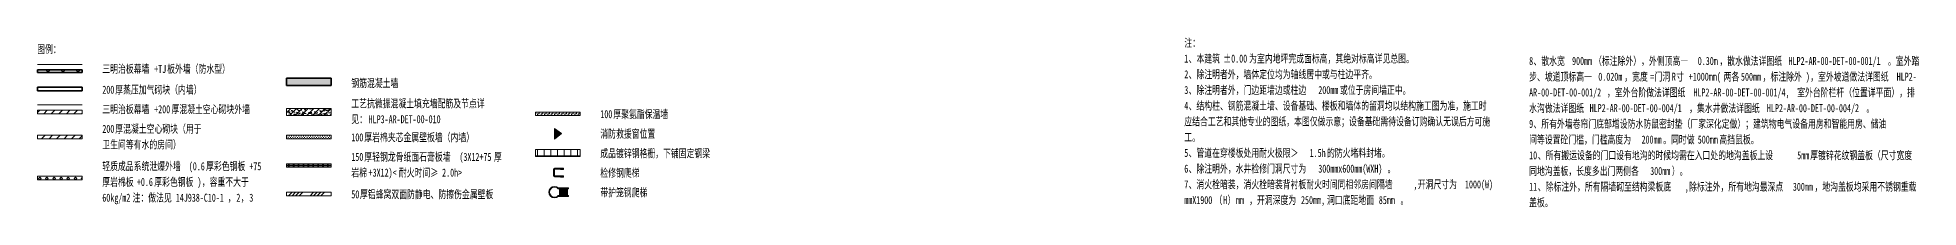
# Model space of a CAD drawing. Header units: millimetres. Extents: x -172041 to 399210, y -31706 to 192400.
# Drawn here: x -172041 to -66297, y 13605 to 23138 of the extents above; entities that cross this region are included whole.
import ezdxf

# ---------------------------------------------------------------- set-up
doc = ezdxf.new("R2010")
doc.units = ezdxf.units.MM
for name, color, linetype, lineweight in [('A-DETL', 8, 'Continuous', 18), ('A-DETL-GENF', 8, 'Continuous', 18), ('G-ANNO-TEXT', 8, 'Continuous', 9)]:
    doc.layers.add(name, color=color, linetype=linetype, lineweight=lineweight)
doc.styles.add('仿宋_1', font='', dxfattribs={"width": 0.7, "height": 450})
doc.styles.get('仿宋_1').set_extended_font_data('FangSong')
pattern_1 = [(45, (-144309.9, 2e-10), (-212.132, 212.132), [])]

msp = doc.modelspace()

# ---------------------------------------------------------------- hatches: boundary and pattern name
at = {"layer": 'A-DETL-GENF', "lineweight": 15}
h = msp.add_hatch(dxfattribs=at)
h.set_pattern_fill('FP_2', color=256, style=0, pattern_type=2)
h.set_pattern_definition([(45, (-144309.9, 2e-10), (-424.264, 424.264), []), (135, (-144309.9, 2e-10), (-424.264, -424.264), [])])
h.paths.add_polyline_path([(-169540.5, 21182.2), (-169540.5, 21332.2), (-172040.5, 21332.2), (-172040.5, 21182.2)], flags=0)
at = {"layer": 'A-DETL-GENF'}
for points in [[(-155540.5, 20457.2), (-155540.5, 20857.2), (-158040.5, 20857.2), (-158040.5, 20457.2)], [(-142980.5, 17437.3), (-142580.5, 17757.2), (-142980.5, 18037.3)], [(-143002.3, 14138.1), (-142938.6, 14139.7), (-142876.4, 14153.9), (-142816.4, 14181.5), (-142766.6, 14217.2), (-142198.3, 14217.2), (-142198.3, 14267.2), (-142772.6, 14267.2), (-142816.4, 14228.8), (-142867.1, 14200.2), (-142922.7, 14182.8), (-142980.6, 14177.2), (-143041.8, 14184.9), (-143093.7, 14202.1), (-143144, 14231.5), (-143187.1, 14270.7), (-143221.2, 14317.9), (-143244.7, 14371.1), (-143256.8, 14428.1), (-143256.2, 14489.1), (-143244.7, 14543.3), (-143221.2, 14596.5), (-143187.1, 14643.8), (-143144, 14682.9), (-143093.7, 14712.3), (-143038.5, 14730.7), (-142980.6, 14737.2), (-142922.7, 14731.6), (-142867.1, 14714.2), (-142816.4, 14685.6), (-142772.6, 14647.2), (-142198.3, 14647.2), (-142198.3, 14697.2), (-142766.6, 14697.2), (-142818.4, 14734.4), (-142876.4, 14760.6), (-142938.6, 14774.7), (-143002.3, 14776.3), (-143065, 14765.2), (-143124.3, 14742), (-143177.8, 14707.4), (-143223.4, 14662.9), (-143259.3, 14610.2), (-143284.1, 14551.5), (-143296.7, 14486.3), (-143296.7, 14425.4), (-143284.1, 14362.9), (-143259.3, 14304.2), (-143221.2, 14249.3), (-143177.8, 14207.1), (-143124.3, 14172.5), (-143065, 14149.2), (-143038.5, 14144.5)]]:
    msp.add_hatch(color=256, dxfattribs=at).paths.add_polyline_path(points, flags=0)
at = {"layer": 'A-DETL-GENF', "lineweight": 15}
h = msp.add_hatch(dxfattribs=at)
h.set_pattern_fill('FP_3', color=256, style=0, pattern_type=2)
h.set_pattern_definition(pattern_1)
h.paths.add_polyline_path([(-169540.5, 18857.2), (-169540.5, 19057.2), (-172040.5, 19057.2), (-172040.5, 18857.2)], flags=0)
h = msp.add_hatch(dxfattribs=at)
h.set_pattern_fill('FP_8', color=256, style=0, pattern_type=2)
h.set_pattern_definition([(45, (-144309.9, 2e-10), (-161.6446, 161.6446), []), (50, (-144309.9, 2e-10), (409.9143, -35.863), [42.863, -471.488]), (355, (-144309.9, 2e-10), (-79.2964, 429.878), [34.29, -377.19]), (100.451, (-144275.73, -3), (330.621, 394.0124), [36.428, -400.703]), (46.184, (-144309.9, 114.3), (609.928, -94.596), [64.294, -707.231]), (96.636, (-144259.06, 106.4), (534.156, 556.713), [54.641, -601.054]), (351.184, (-144309.9, 114.3), (534.162, 556.707), [51.435, -565.785]), (21, (-144252.74, 85.73), (341.1323, -230.097), [42.862, -471.487]), (326, (-144252.74, 85.73), (139.055, 414.4234), [34.29, -377.19]), (71.451, (-144224.3, 66.55), (480.189, 184.323), [36.428, -400.703]), (37.5, (-144309.89, 2e-10), (6.949, 190.2485), [5.029, -367.589, 5.029, -377.876, -378.619]), (37.5, (-144309.89, 2e-10), (6.949, 190.2485), [-755.523, 5.029, -373.59]), (7.5, (-144309.89, 2e-10), (150.3438, 225.4062), [5.029, -213.284, 5.029, -359.016, -144.304]), (7.5, (-144309.89, 2e-10), (150.3438, 225.4062), [-582.358, 5.029, -139.275]), (327.5, (-144437.33, 2e-10), (305.0794, -12.8897), [5.029, -137.846, 5.029, -440.741, -591.502]), (327.5, (-144437.33, 2e-10), (305.0794, -12.8897), [-588.645, 5.029, -586.473]), (317.5, (-144494.48, 2e-10), (333.291, 57.2104), [5.029, -180.708, 5.029, -291.008, -420.053]), (317.5, (-144494.48, 2e-10), (333.291, 57.2104), [-481.775, 5.029, -415.023])])
h.paths.add_polyline_path([(-155540.5, 18757.2), (-155540.5, 19157.2), (-158040.5, 19157.2), (-158040.5, 18757.2)], flags=0)
h = msp.add_hatch(dxfattribs=at)
h.set_pattern_fill('FP_9', color=256, style=0, pattern_type=2)
h.set_pattern_definition([(0, (-144309.89, 2e-10), (95.25, 95.25), [95.25, -95.25]), (90, (-144214.64, 2e-10), (-95.25, 95.25), [95.25, -95.25])])
h.paths.add_polyline_path([(-144040.5, 18757.2), (-141540.5, 18757.2), (-141540.5, 18957.2), (-144040.5, 18957.2)], flags=0)
h = msp.add_hatch(dxfattribs=at)
h.set_pattern_fill('FP_3', color=256, style=0, pattern_type=2)
h.set_pattern_definition(pattern_1)
h.paths.add_polyline_path([(-169540.5, 17457.2), (-169540.5, 17657.2), (-172040.5, 17657.2), (-172040.5, 17457.2)], flags=0)
h = msp.add_hatch(dxfattribs=at)
h.set_pattern_fill('FP_4', color=256, style=0, pattern_type=2)
h.set_pattern_definition([(0, (-144309.89, 2e-10), (66.675, 66.675), [33.337, -100.012]), (90, (-144293.22, -16.67), (-66.675, 66.675), [33.337, -100.012])])
h.paths.add_polyline_path([(-155540.5, 17457.2), (-155540.5, 17657.2), (-158040.5, 17657.2), (-158040.5, 17457.2)], flags=0)
h = msp.add_hatch(dxfattribs=at)
h.set_pattern_fill('FP_7', color=256, style=0, pattern_type=2)
h.set_pattern_definition([(0, (-144309.9, 2e-10), (0, 238.125), []), (60, (-144309.9, 2e-10), (-206.2223, 119.0625), []), (120, (-144309.9, 2e-10), (-206.2223, -119.0625), [])])
h.paths.add_polyline_path([(-155540.5, 15887.2), (-155540.5, 16027.2), (-158040.5, 16027.2), (-158040.5, 15887.2)], flags=0)
h = msp.add_hatch(dxfattribs=at)
h.set_pattern_fill('FP_5', color=256, style=0, pattern_type=2)
h.set_pattern_definition([(0, (-144309.9, 2e-10), (0, 750), []), (90, (-144309.9, 2e-10), (-375, 2e-14), [])])
h.paths.add_polyline_path([(-141540.5, 16457.2), (-141540.5, 16857.2), (-144040.5, 16857.2), (-144040.5, 16457.2), (-142474.6, 16457.2)], flags=0)
h = msp.add_hatch(dxfattribs=at)
h.set_pattern_fill('FP_1', color=256, style=0, pattern_type=2)
h.set_pattern_definition([(45, (-146192.1, 162633.74), (0, 400.0004), [106.066, -1025.305]), (135, (-146117.1, 162558.74), (3e-14, 400.0004), [106.066, -1025.305]), (45, (-146117.1, 162558.74), (0, 400.0004), [106.066, -1025.305]), (135, (-146042.1, 162633.74), (3e-14, 400.0004), [106.066, -1025.305]), (45, (-145792.1, 162633.74), (0, 400.0004), [106.066, -1025.305]), (135, (-145717.1, 162558.74), (3e-14, 400.0004), [106.066, -1025.305]), (45, (-145717.1, 162558.74), (0, 400.0004), [106.066, -1025.305]), (135, (-145642.1, 162633.74), (3e-14, 400.0004), [106.066, -1025.305]), (45, (-146392.1, 162433.74), (0, 400.0004), [106.066, -1025.305]), (135, (-146317.1, 162358.74), (3e-14, 400.0004), [106.066, -1025.305]), (45, (-146317.1, 162358.74), (0, 400.0004), [106.066, -1025.305]), (135, (-146242.1, 162433.74), (3e-14, 400.0004), [106.066, -1025.305]), (45, (-145992.1, 162433.74), (0, 400.0004), [106.066, -1025.305]), (135, (-145917.1, 162358.74), (3e-14, 400.0004), [106.066, -1025.305]), (45, (-145917.1, 162358.74), (0, 400.0004), [106.066, -1025.305]), (135, (-145842.1, 162433.74), (3e-14, 400.0004), [106.066, -1025.305]), (45, (-145592.1, 162433.74), (0, 400.0004), [106.066, -1025.305]), (135, (-145517.1, 162358.74), (3e-14, 400.0004), [106.066, -1025.305]), (45, (-145517.1, 162358.74), (0, 400.0004), [106.066, -1025.305]), (135, (-145442.1, 162433.74), (3e-14, 400.0004), [106.066, -1025.305])])
h.paths.add_polyline_path([(-169540.5, 15157.2), (-169540.5, 15357.2), (-172040.5, 15357.2), (-172040.5, 15157.2)], flags=0)
at = {"layer": 'A-DETL-GENF'}
h = msp.add_hatch(color=256, dxfattribs=at)
h.paths.add_polyline_path([(-142614.3, 15302.2), (-142599.8, 15305.8), (-142596.4, 15307.2), (-142474.6, 15307.2), (-142474.6, 15377.2), (-142598.8, 15378.2), (-142607.1, 15381.1), (-142605, 15380.2), (-142596.4, 15376.4), (-142586.2, 15367.2), (-142582.4, 15362.2), (-142578.4, 15352.6), (-142577, 15342.2), (-142578.4, 15331.9), (-142586.2, 15317.2), (-142593, 15310.7), (-142601.3, 15305.8), (-142611.9, 15302.9), (-142615.9, 15302.4)], flags=0)
h.paths.add_polyline_path([(-142653.7, 15317.2), (-142647.9, 15317.4), (-142651.6, 15322.2), (-142655.6, 15331.9), (-142657, 15342.2), (-142655.6, 15352.6), (-142647.8, 15367.2), (-142943.7, 15368.9), (-142955.8, 15373.9), (-142966.1, 15381.9), (-142974.1, 15392.2), (-142979.1, 15404.3), (-142980.8, 15417.2), (-142979.1, 15710.2), (-142974.1, 15722.2), (-142966.1, 15732.6), (-142955.8, 15740.5), (-142943.7, 15745.5), (-142930.8, 15747.2), (-142647.8, 15747.2), (-142651.6, 15752.2), (-142655.6, 15761.9), (-142657, 15772.2), (-142655.6, 15782.6), (-142647.8, 15797.2), (-142993.7, 15795.5), (-143005.8, 15790.5), (-143016.1, 15782.6), (-143024.1, 15772.2), (-143029.1, 15760.2), (-143030.8, 15747.2), (-143029.1, 15354.3), (-143024.1, 15342.2), (-143016.1, 15331.9), (-143005.8, 15323.9), (-142993.7, 15318.9), (-142980.8, 15317.2), (-142655.6, 15317.2)], flags=0)
h.paths.add_polyline_path([(-142614.3, 15732.2), (-142605, 15733.7), (-142596.4, 15737.2), (-142474.6, 15737.2), (-142474.6, 15807.2), (-142599.8, 15808.6), (-142609.6, 15811.5), (-142601, 15808.5), (-142596.4, 15806.4), (-142586.2, 15797.2), (-142582.4, 15792.2), (-142578.4, 15782.6), (-142577, 15772.2), (-142578.4, 15761.9), (-142586.2, 15747.2), (-142588.7, 15743.9), (-142597.9, 15737.2), (-142606.7, 15733.6), (-142615.9, 15732.4)], flags=0)
h = msp.add_hatch(color=256, dxfattribs=at)
h.paths.add_polyline_path([(-142617, 15302.2), (-142601, 15305.9), (-142593, 15310.7), (-142586.2, 15317.2), (-142582.4, 15322.2), (-142578.4, 15331.9), (-142577, 15342.2), (-142578.4, 15352.6), (-142586.2, 15367.2), (-142588.7, 15370.5), (-142597.9, 15377.2), (-142606.7, 15380.8), (-142623.5, 15381.3), (-142632.8, 15378.6), (-142640.4, 15374.3), (-142647.8, 15367.2), (-142651.6, 15362.2), (-142655.6, 15352.6), (-142657, 15342.2), (-142655.6, 15331.9), (-142647.8, 15317.2), (-142640.4, 15310.2), (-142632.4, 15305.7), (-142621.3, 15302.8), (-142617.1, 15302.2)], flags=0)
h.paths.add_polyline_path([(-142617, 15732.2), (-142605, 15734.3), (-142596.4, 15738.1), (-142586.2, 15747.2), (-142582.4, 15752.2), (-142578.4, 15761.9), (-142577, 15772.2), (-142578.4, 15782.6), (-142586.2, 15797.2), (-142588.7, 15800.5), (-142601.3, 15808.6), (-142611.9, 15811.5), (-142623.1, 15811.4), (-142632.8, 15808.6), (-142641, 15803.8), (-142647.9, 15797.1), (-142651.6, 15792.2), (-142655.6, 15782.6), (-142657, 15772.2), (-142655.6, 15761.9), (-142647.8, 15747.2), (-142640.4, 15740.2), (-142632.4, 15735.7), (-142621.3, 15732.8), (-142617.1, 15732.2)], flags=0)
at = {"layer": 'A-DETL-GENF', "lineweight": 15}
h = msp.add_hatch(dxfattribs=at)
h.set_pattern_fill('FP_6', color=256, style=0, pattern_type=2)
h.set_pattern_definition([(45, (-144309.9, 2e-10), (-606.167, 606.167), []), (45, (-144107.8, 2e-10), (-606.167, 606.167), []), (45, (-143905.8, 2e-10), (-606.167, 606.167), []), (45, (-143703.7, 2e-10), (-606.167, 606.167), [])])
h.paths.add_polyline_path([(-155540.5, 14257.2), (-155540.5, 14457.2), (-158040.5, 14457.2), (-158040.5, 14257.2)], flags=0)
at = {"layer": 'A-DETL-GENF'}
h = msp.add_hatch(color=256, dxfattribs=at)
h.paths.add_polyline_path([(-142614.8, 14267.2), (-142250, 14267.2), (-142250, 14647.2), (-142614.8, 14647.2)], flags=0)
h.paths.add_polyline_path([(-142673.8, 14267.2), (-142673.8, 14647.2), (-142693.8, 14647.2), (-142693.8, 14267.2)], flags=0)

# ---------------------------------------------------------------- linework, layer by layer
at = {"layer": 'A-DETL', "lineweight": 15}
for p, q in [((-169540.5, 21632.2), (-172040.5, 21632.2)), ((-169540.5, 19357.2), (-172040.5, 19357.2)), ((-169540.5, 19057.2), (-172040.5, 19057.2)), ((-172040.5, 19057.2), (-172040.5, 18857.2)), ((-169540.5, 18857.2), (-169540.5, 19057.2)), ((-155540.5, 19157.2), (-158040.5, 19157.2)), ((-158040.5, 19157.2), (-158040.5, 18757.2)), ((-155540.5, 18757.2), (-155540.5, 19157.2)), ((-172040.5, 18857.2), (-169540.5, 18857.2)), ((-158040.5, 18757.2), (-155540.5, 18757.2)), ((-141540.5, 18957.2), (-144040.5, 18957.2)), ((-144040.5, 18957.2), (-144040.5, 18757.2)), ((-144040.5, 18757.2), (-141540.5, 18757.2)), ((-142580.5, 17757.2), (-142980.5, 18037.3)), ((-142980.5, 18037.3), (-142980.5, 17437.3)), ((-141540.5, 18757.2), (-141540.5, 18957.2)), ((-169540.5, 17657.2), (-172040.5, 17657.2)), ((-172040.5, 17657.2), (-172040.5, 17457.2)), ((-172040.5, 17457.2), (-169540.5, 17457.2)), ((-169540.5, 17457.2), (-169540.5, 17657.2)), ((-155540.5, 17657.2), (-158040.5, 17657.2)), ((-158040.5, 17657.2), (-158040.5, 17457.2)), ((-158040.5, 17457.2), (-155540.5, 17457.2)), ((-155540.5, 17457.2), (-155540.5, 17657.2)), ((-142980.5, 17437.3), (-142580.5, 17757.2)), ((-158040.5, 15857.2), (-158040.5, 16057.2)), ((-158040.5, 16057.2), (-155540.5, 16057.2)), ((-155540.5, 16027.2), (-158040.5, 16027.2)), ((-158040.5, 16027.2), (-158040.5, 15887.2)), ((-158040.5, 15887.2), (-155540.5, 15887.2)), ((-155540.5, 16057.2), (-155540.5, 15857.2)), ((-155540.5, 15887.2), (-155540.5, 16027.2)), ((-141540.5, 16857.2), (-144040.5, 16857.2)), ((-144040.5, 16857.2), (-144040.5, 16457.2)), ((-144040.5, 16457.2), (-141540.5, 16457.2)), ((-141540.5, 16457.2), (-141540.5, 16857.2)), ((-169540.5, 15357.2), (-172040.5, 15357.2)), ((-172040.5, 15357.2), (-172040.5, 15157.2)), ((-172040.5, 15157.2), (-169540.5, 15157.2)), ((-169540.5, 15157.2), (-169540.5, 15357.2)), ((-155540.5, 15857.2), (-158040.5, 15857.2)), ((-143030.8, 15747.2), (-143030.8, 15367.2)), ((-142647.8, 15797.2), (-142980.8, 15797.2)), ((-142980.8, 15417.2), (-142980.8, 15697.2)), ((-142980.8, 15317.2), (-142647.8, 15317.2)), ((-142930.8, 15747.2), (-142647.8, 15747.2)), ((-142647.8, 15367.2), (-142930.8, 15367.2)), ((-142474.6, 15807.2), (-142596.4, 15807.2)), ((-142596.4, 15737.2), (-142474.6, 15737.2)), ((-142474.6, 15377.2), (-142596.4, 15377.2)), ((-142596.4, 15307.2), (-142474.6, 15307.2)), ((-142474.6, 15737.2), (-142474.6, 15807.2)), ((-142474.6, 15307.2), (-142474.6, 15377.2)), ((-155540.5, 14457.2), (-158040.5, 14457.2)), ((-158040.5, 14457.2), (-158040.5, 14257.2)), ((-158040.5, 14257.2), (-155540.5, 14257.2)), ((-155540.5, 14257.2), (-155540.5, 14457.2)), ((-142772.6, 14647.2), (-142693.8, 14647.2)), ((-142693.8, 14267.2), (-142772.6, 14267.2)), ((-142198.3, 14697.2), (-142766.6, 14697.2)), ((-142766.6, 14217.2), (-142198.3, 14217.2)), ((-142673.8, 14647.2), (-142693.8, 14647.2)), ((-142693.8, 14647.2), (-142693.8, 14267.2)), ((-142693.8, 14267.2), (-142673.8, 14267.2)), ((-142673.8, 14647.2), (-142614.8, 14647.2)), ((-142673.8, 14267.2), (-142673.8, 14647.2)), ((-142614.8, 14267.2), (-142673.8, 14267.2)), ((-142250, 14647.2), (-142614.8, 14647.2)), ((-142614.8, 14647.2), (-142614.8, 14267.2)), ((-142614.8, 14267.2), (-142250, 14267.2)), ((-142250, 14647.2), (-142198.3, 14647.2)), ((-142250, 14267.2), (-142250, 14647.2)), ((-142198.3, 14267.2), (-142250, 14267.2)), ((-142198.3, 14647.2), (-142198.3, 14697.2)), ((-142198.3, 14217.2), (-142198.3, 14267.2))]:
    msp.add_line(p, q, dxfattribs=at)
at = {"layer": 'A-DETL', "lineweight": 35}
for p, q in [((-169540.5, 21332.2), (-172040.5, 21332.2)), ((-172040.5, 21332.2), (-172040.5, 21182.2)), ((-172040.5, 21182.2), (-169540.5, 21182.2)), ((-169540.5, 21182.2), (-169540.5, 21332.2)), ((-169540.5, 20357.2), (-172040.5, 20357.2)), ((-172040.5, 20357.2), (-172040.5, 20157.2)), ((-172040.5, 20157.2), (-169540.5, 20157.2)), ((-169540.5, 20157.2), (-169540.5, 20357.2)), ((-155540.5, 20857.2), (-158040.5, 20857.2)), ((-158040.5, 20857.2), (-158040.5, 20457.2)), ((-158040.5, 20457.2), (-155540.5, 20457.2)), ((-155540.5, 20457.2), (-155540.5, 20857.2))]:
    msp.add_line(p, q, dxfattribs=at)
at = {"layer": 'A-DETL', "lineweight": 15}
for centre, radius, start, end in [((-142980.8, 15747.2), 50, 90, 180), ((-142980.8, 15367.2), 50, 180, 270), ((-142930.8, 15697.2), 50, 90, 180), ((-142930.8, 15417.2), 50, 180, 270), ((-142617, 15772.2), 40, 0, 180), ((-142617, 15772.2), 40, 180, 0), ((-142617, 15342.2), 40, 0, 180), ((-142617, 15342.2), 40, 180, 0), ((-142615.8, 15772.2), 40, 97.942841, 101.181394), ((-142615.8, 15772.2), 40, 258.818606, 262.057159), ((-142615.8, 15342.2), 40, 97.942841, 101.181394), ((-142615.8, 15342.2), 40, 258.818606, 262.057159), ((-142615.8, 15772.2), 40, 61.044976, 87.802588), ((-142615.8, 15772.2), 40, 272.197412, 298.955024), ((-142615.8, 15342.2), 40, 61.044976, 87.802588), ((-142615.8, 15342.2), 40, 272.197412, 298.955024), ((-142978.3, 14457.2), 320, 48.590378, 311.409622), ((-142978.3, 14457.2), 280, 42.73211, 317.26789)]:
    msp.add_arc(centre, radius, start, end, dxfattribs=at)

# ---------------------------------------------------------------- texts
at = {"layer": 'G-ANNO-TEXT', "char_height": 450, "attachment_point": 1, "style": '仿宋_1'}
for s, insert, width in [('图例：', (-172063.3, 22712.5), 1767.721), ('注：', (-107571.1, 23069.6), 1178.481), ('、本建筑', (-107328, 22186.6), 2356.961), ('±0.00', (-105383.3, 22186.6), 1767.721), ('为室内地坪完成面标高，其绝对标高详见总图。', (-103924.8, 22186.6), 12374.047), ('三明治板幕墙', (-168402.9, 21606.4), 3535.442), ('+TJ', (-165485.9, 21606.4), 883.86), ('板外墙（防水型）', (-164756.6, 21606.4), 4713.922), ('\\f仿宋|b0|i0|c134|p49|;\\W.7;2', (-107571.1, 21303.5), 294.62), ('\\f仿宋|b0|i0|c134|p49|;\\W.7;1', (-107571.1, 22186.6), 294.62), ('、除注明者外，墙体定位均为轴线居中或与柱边平齐。', (-107328, 21303.5), 14141.767), ('\\f仿宋|b0|i0|c134|p49|;\\W.7;8', (-88182, 22053.2), 294.62), ('步、坡道顶标高一', (-88182, 21170.2), 4713.922), ('、散水宽', (-87938.9, 22053.2), 2356.961), (' 900mm', (-85994.2, 22053.2), 1767.721), ('0.020m', (-84292.6, 21170.2), 1767.721), ('（标注除外），外侧顶高―', (-84535.7, 22053.2), 7070.884), ('，宽度', (-82834.1, 21170.2), 1767.721), ('门洞', (-81132.5, 21170.2), 1178.481), ('\\f仿宋|b0|i0|c134|p49|;\\W.7;R', (-80160.1, 21170.2), 294.62), ('\\f仿宋|b0|i0|c134|p49|;\\W.7;寸', (-79917, 21170.2), 589.24), (' +1000mm(', (-79430.9, 21170.2), 2651.581), ('0.30m', (-78701.6, 22053.2), 1473.101), ('，散水做法详图纸', (-77486.2, 22053.2), 4713.922), ('两各', (-77243.1, 21170.2), 1178.481), ('500mm', (-76270.7, 21170.2), 1473.101), ('，标注除外', (-75055.3, 21170.2), 2946.202), ('HLP2-AR-00-DET-00-001/1', (-73596.8, 22053.2), 6776.264), ('\\f仿宋|b0|i0|c134|p49|;\\W.7;)', (-72624.5, 21170.2), 294.62), ('，室外坡道做法详图纸', (-72381.4, 21170.2), 5892.403), ('。室外踏', (-68005.8, 22053.2), 2356.961), ('HLP2-', (-67519.6, 21170.2), 1473.101), ('200', (-168402.9, 20440.1), 883.86), ('厚蒸压加气砌块（内墙）', (-167673.7, 20440.1), 6481.643), ('钢筋混凝土墙', (-154402.9, 20805.5), 3535.442), ('\\f仿宋|b0|i0|c134|p49|;\\W.7;3', (-107571.1, 20420.5), 294.62), ('、除注明者外，门边距墙边或柱边', (-107328, 20420.5), 8838.605), ('200mm', (-100035.5, 20420.5), 1473.101), ('或位于房间墙正中。', (-98820, 20420.5), 5303.163), ('AR-00-DET-00-001/2', (-88182, 20287.2), 5303.163), ('，室外台阶做法详图纸', (-83806.4, 20287.2), 5892.403), ('\\f仿宋|b0|i0|c134|p49|;\\W.7;=', (-81375.5, 21170.2), 294.62), ('HLP2-AR-00-DET-00-001/4,', (-78944.7, 20287.2), 7070.884), ('室外台阶栏杆（位置详平面），排', (-73110.6, 20287.2), 8838.605), ('三明治板幕墙', (-168402.9, 19340.1), 3535.442), ('+200', (-165485.9, 19340.1), 1178.481), ('厚混凝土空心砌块外墙', (-164513.6, 19340.1), 5892.403), ('工艺抗微振混凝土填充墙配筋及节点详', (-154402.9, 19665.5), 10017.085), ('100', (-140402.9, 19065.5), 883.86), ('厚聚氨酯保温墙', (-139673.7, 19065.5), 4124.682), ('\\f仿宋|b0|i0|c134|p49|;\\W.7;4', (-107571.1, 19537.4), 294.62), ('、结构柱、钢筋混凝土墙、设备基础、楼板和墙体的留洞均以结构施工图为准，施工时', (-107328, 19537.4), 22391.132), ('水沟做法详图纸', (-88182, 19404.1), 4124.682), ('HLP2-AR-00-DET-00-004/1', (-84778.7, 19404.1), 6776.264), ('，集水井做法详图纸', (-79187.8, 19404.1), 5303.163), ('HLP2-AR-00-DET-00-004/2', (-74812.2, 19404.1), 6776.264), ('\\f仿宋|b0|i0|c134|p49|;\\W.7;。', (-69221.2, 19404.1), 589.24), ('200', (-168402.9, 18240.1), 883.86), ('厚混凝土空心砌块（用于', (-167673.7, 18240.1), 6481.643), ('见：', (-154402.9, 18782.4), 1178.481), ('HLP3-AR-DET-00-010', (-153430.6, 18782.4), 5303.163), ('消防救援窗位置', (-140402.9, 17965.5), 4124.682), ('应结合工艺和其他专业的图纸，本图仅做示意；设备基础需待设备订购确认无误后方可施', (-107571.1, 18654.4), 22980.372), ('\\f仿宋|b0|i0|c134|p49|;\\W.7;9', (-88182, 18521.1), 294.62), ('、所有外墙卷帘门底部增设防水防鼠密封垫（厂家深化定做）；建筑物电气设备用房和智能用房、储油', (-87938.9, 18521.1), 26515.814), ('卫生间等有水的房间）', (-168402.9, 17357.1), 5892.403), ('100', (-154402.9, 17765.5), 883.86), ('厚岩棉夹芯金属壁板墙（内墙）', (-153673.7, 17765.5), 8249.364), ('成品镀锌钢格栅，下铺固定钢梁', (-140402.9, 16865.5), 8249.364), ('工。', (-107571.1, 17771.3), 1178.481), ('、管道在穿楼板处用耐火极限＞', (-107328, 16888.3), 8249.364), ('的防火堵料封堵。', (-99549.3, 16888.3), 4713.922), ('间等设置砼门槛，门槛高度为', (-88182, 17638), 7660.124), ('200mm', (-81861.7, 17638), 1473.101), ('。同时做', (-80646.3, 17638), 2356.961), ('500mm', (-78701.6, 17638), 1473.101), ('高挡鼠板。', (-77486.2, 17638), 2946.202), ('轻质成品系统泄爆外墙', (-168402.9, 16140.1), 5892.403), ('(0.6', (-163541.2, 16140.1), 1178.481), ('厚彩色钢板', (-162568.9, 16140.1), 2946.202), ('+75', (-160138, 16140.1), 883.86), ('150', (-154402.9, 16665.5), 883.86), ('厚轻钢龙骨纸面石膏板墙', (-153673.7, 16665.5), 6481.643), ('(3X12+75', (-148325.8, 16665.5), 2356.961), ('\\f仿宋|b0|i0|c134|p49|;\\W.7;厚', (-146381.1, 16665.5), 589.24), ('\\f仿宋|b0|i0|c134|p49|;\\W.7;5', (-107571.1, 16888.3), 294.62), ('\\f仿宋|b0|i0|c134|p49|;\\W.7;6', (-107571.1, 16005.2), 294.62), ('、除注明外，水井检修门洞尺寸为', (-107328, 16005.2), 8838.605), ('1.5h', (-100521.6, 16888.3), 1178.481), ('300mmx600mm(WXH)', (-100035.5, 16005.2), 4713.922), ('10', (-88182, 16755), 589.24), ('同地沟盖板，长度多出门两侧各', (-88182, 15871.9), 8249.364), ('、所有搬运设备的门口设有地沟的时候均需在入口处的地沟盖板上设', (-87695.8, 16755), 17677.209), ('300mm', (-81375.5, 15871.9), 1473.101), ('）。', (-80160.1, 15871.9), 1178.481), ('5mm', (-73110.6, 16755), 883.86), ('厚镀锌花纹钢盖板（尺寸宽度', (-72381.4, 16755), 7660.124), ('厚岩棉板', (-168402.9, 15257.1), 2356.961), ('+0.6', (-166458.2, 15257.1), 1178.481), ('厚彩色钢板', (-165485.9, 15257.1), 2946.202), ('\\f仿宋|b0|i0|c134|p49|;\\W.7;)', (-163055, 15257.1), 294.62), ('，容重不大于', (-162812, 15257.1), 3535.442), ('岩棉', (-154402.9, 15782.4), 1178.481), ('+3X12)<', (-153430.6, 15782.4), 2062.341), ('耐火时间≥', (-151729, 15782.4), 2946.202), ('2.0h>', (-149298.1, 15782.4), 1473.101), ('检修钢爬梯', (-140402.9, 15765.5), 2946.202), ('\\f仿宋|b0|i0|c134|p49|;\\W.7;7', (-107571.1, 15122.2), 294.62), ('、消火栓暗装，消火栓暗装背衬板耐火时间同相邻房间隔墙', (-107328, 15122.2), 15320.248), ('\\f仿宋|b0|i0|c134|p49|;\\W.7;。', (-96146.1, 16005.2), 589.24), ('开洞尺寸为', (-94444.5, 15122.2), 2946.202), (' 1000(W)', (-92013.6, 15122.2), 2356.961), ('11', (-88182, 14988.9), 589.24), ('、除标注外，所有隔墙砌至结构梁板底', (-87695.8, 14988.9), 10017.085), ('除标注外，所有地沟最深点', (-79187.8, 14988.9), 7070.884), ('300mm', (-73353.7, 14988.9), 1473.101), ('，地沟盖板均采用不锈钢重载', (-72138.3, 14988.9), 7660.124), ('60kg/m2', (-168402.9, 14374), 2062.341), ('注：做法见', (-166701.3, 14374), 2946.202), ('14J938-C10-1', (-164270.5, 14374), 3535.442), ('\\f仿宋|b0|i0|c134|p49|;\\W.7;，', (-161353.4, 14374), 589.24), ('\\f仿宋|b0|i0|c134|p49|;\\W.7;2', (-160867.3, 14374), 294.62), ('\\f仿宋|b0|i0|c134|p49|;\\W.7;，', (-160624.2, 14374), 589.24), ('\\f仿宋|b0|i0|c134|p49|;\\W.7;3', (-160138, 14374), 294.62), ('50', (-154402.9, 14565.5), 589.24), ('厚铝蜂窝双面防静电、防擦伤金属壁板', (-153916.8, 14565.5), 10017.085), ('带护笼钢爬梯', (-140402.9, 14665.5), 3535.442), ('mmX1900', (-107571.1, 14239.1), 2062.341), ('\\f仿宋|b0|i0|c134|p49|;\\W.7;（', (-105869.5, 14239.1), 589.24), ('\\f仿宋|b0|i0|c134|p49|;\\W.7;H', (-105383.3, 14239.1), 294.62), ('\\f仿宋|b0|i0|c134|p49|;\\W.7;）', (-105140.3, 14239.1), 589.24), ('mm ', (-104654.1, 14239.1), 883.86), ('，开洞深度为', (-103924.8, 14239.1), 3535.442), ('250mm,', (-101007.8, 14239.1), 1767.721), ('洞口底距地面', (-99549.3, 14239.1), 3535.442), ('85mm ', (-96632.3, 14239.1), 1473.101), ('\\f仿宋|b0|i0|c134|p49|;\\W.7;。', (-95416.8, 14239.1), 589.24), ('\\f仿宋|b0|i0|c134|p49|;\\W.7;,', (-94687.6, 15122.2), 294.62), ('盖板。', (-88182, 14105.8), 1767.721), ('\\f仿宋|b0|i0|c134|p49|;\\W.7;,', (-79430.9, 14988.9), 294.62)]:
    msp.add_mtext(s, dxfattribs=dict(at, insert=insert, width=width))

doc.saveas('drawing.dxf')
